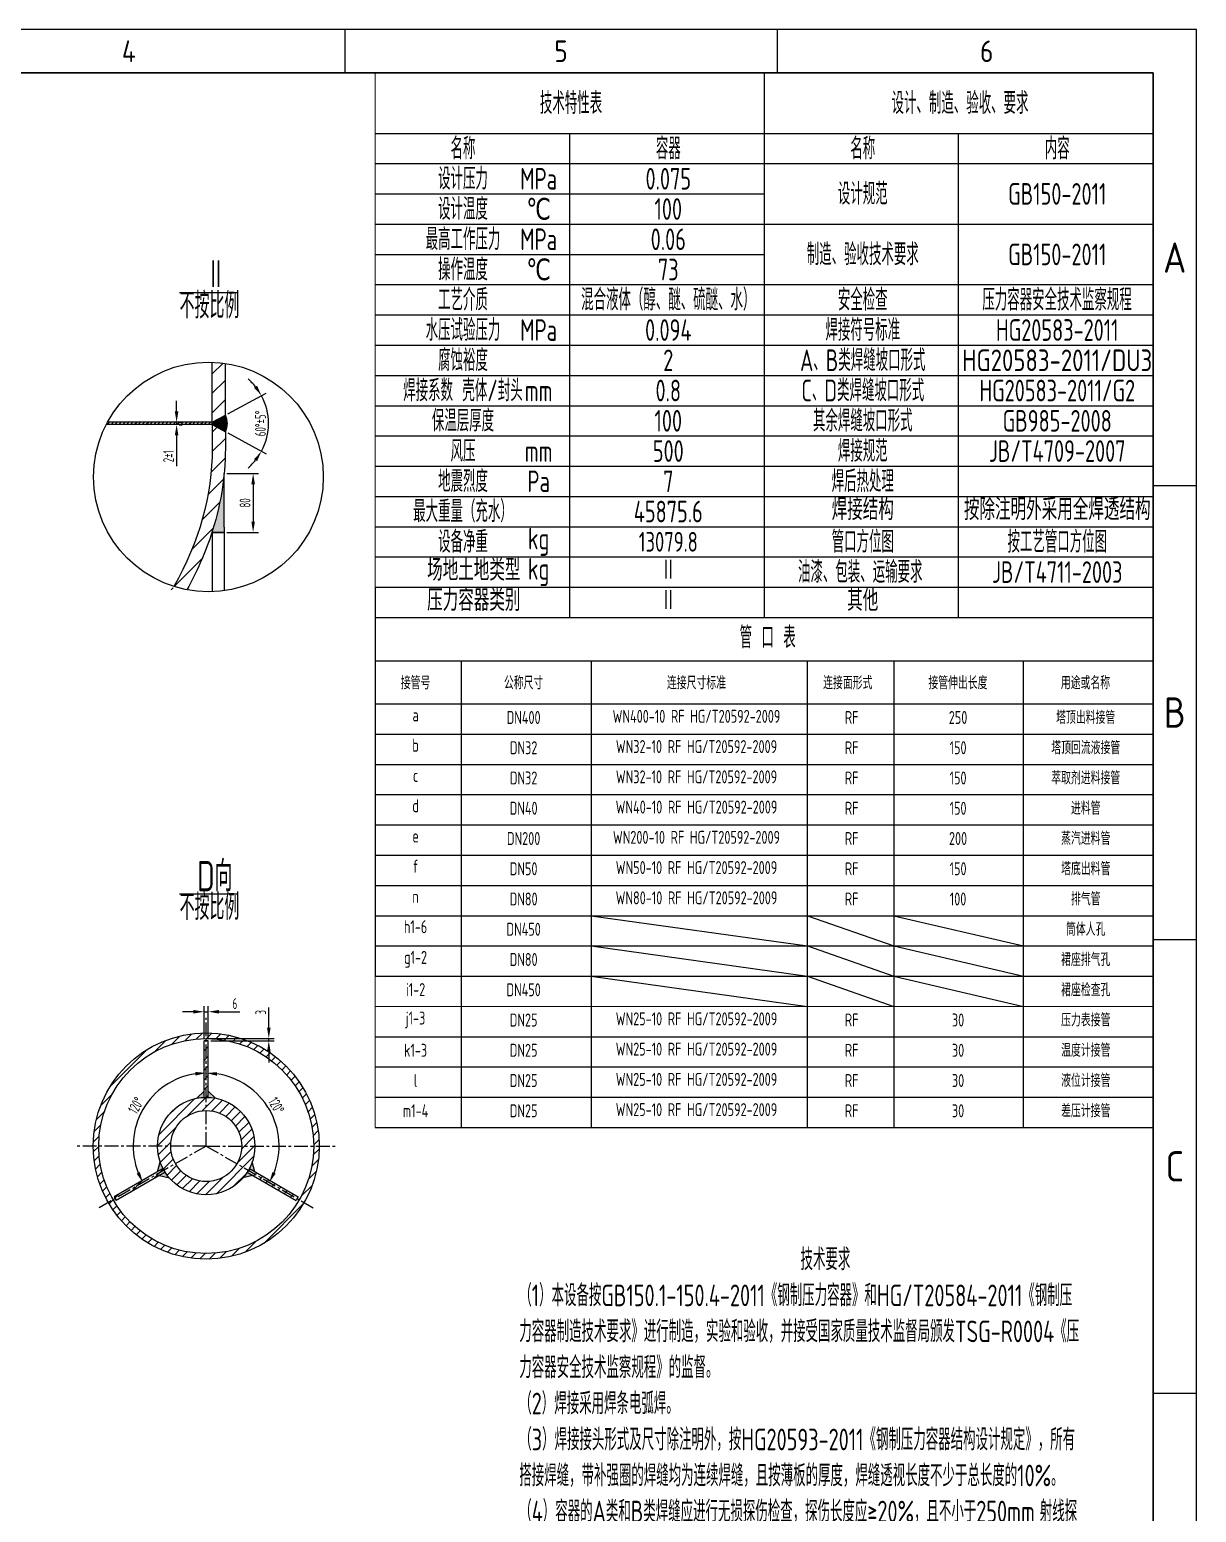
# Model space of a CAD drawing. Header units: millimetres. Extents: x -20118 to 11799, y -1891 to 39516.
# Drawn here: x -19794.2 to -19524.3, y 39173.4 to 39516.5 of the extents above; entities that cross this region are included whole.
import ezdxf

# ---------------------------------------------------------------- set-up
doc = ezdxf.new("R2010")
doc.units = ezdxf.units.MM
doc.linetypes.add('CENTER', pattern=[50.8, 31.75, -6.35, 6.35, -6.35])
for name, color, linetype in [('1', 130, 'Continuous'), ('8', 50, 'Continuous'), ('点划线', 20, 'CENTER')]:
    doc.layers.add(name, color=color, linetype=linetype)
doc.layers.add('内框', color=7, linetype='Continuous', lineweight=80)
doc.styles.add('10', font='gbenor.shx', dxfattribs={"height": 3, "bigfont": 'gbcbig.shx'})
doc.styles.add('6', font='gbenor.shx', dxfattribs={"width": 0.8, "height": 6, "bigfont": 'gbcbig.shx'})
doc.styles.add('7', font='gbenor.shx', dxfattribs={"width": 0.8, "height": 7, "bigfont": 'gbcbig.shx'})
doc.styles.get("Standard").update_dxf_attribs({"font": 'gbenor.shx', "width": 0.7, "bigfont": 'gbcbig.shx'})
doc.styles.add('表中的文字3', font='gbenor.shx', dxfattribs={"width": 0.8, "height": 3, "bigfont": 'gbcbig.shx'})
doc.styles.add('表格中的文字5', font='gbenor.shx', dxfattribs={"width": 0.8, "height": 5, "bigfont": 'gbcbig.shx'})
doc.dimstyles.new('NUBT', dxfattribs={"dimtxt": 2.5, "dimasz": 2.5, "dimexe": 1.25, "dimexo": 0.625, "dimtad": 1, "dimdec": 0, "dimlfac": 30, "dimtxsty": 'Standard', "dimcen": 2.5, "dimadec": 0, "dimazin": 0, "dimtfac": 1, "dimtdec": 0, "dimtmove": 0, "dimatfit": 3, "dimfxl": 1, "dimarcsym": 0})
pattern_1 = [(45, (0, -22.3168), (-1.122532015, 1.122532015), [])]

# ---------------------------------------------------------------- blocks, each defined once
blk = doc.blocks.new('*D113')
at = {"layer": '1', "color": 0, "lineweight": -2, "transparency": 16777216}
for p, q in [((-19760.24, 39428.11), (-19760.24, 39430.61)), ((-19760.24, 39425.61), (-19760.24, 39425.06)), ((-19759.63, 39425.61), (-19758.99, 39425.61)), ((-19759.63, 39425.06), (-19758.99, 39425.06)), ((-19760.24, 39422.56), (-19760.24, 39415.43))]:
    blk.add_line(p, q, dxfattribs=at)
at = {"layer": '1', "color": 0, "transparency": 16777216}
for points in [[(-19760.66, 39428.11), (-19759.83, 39428.11), (-19760.24, 39425.61)], [(-19760.66, 39422.56), (-19759.83, 39422.56), (-19760.24, 39425.06)]]:
    blk.add_solid(points, dxfattribs=at)
at = {"layer": 'Defpoints', "color": 0, "transparency": 16777216}
for p in [(-19760.25, 39425.61), (-19760.25, 39425.06), (-19760.24, 39425.06)]:
    blk.add_point(p, dxfattribs=at)
at = {"layer": '1', "color": 0, "transparency": 16777216, "insert": (-19762.12, 39417.75), "char_height": 2.5, "attachment_point": 5, "rotation": 90}
blk.add_mtext('2±1', dxfattribs=at)
blk = doc.blocks.new('*D114')
at = {"layer": '1', "color": 0, "lineweight": -2, "transparency": 16777216}
for p, q in [((-19748.42, 39427.54), (-19739.49, 39432.35)), ((-19748.42, 39423.14), (-19739.49, 39418.33))]:
    blk.add_line(p, q, dxfattribs=at)
for start, end in [(38.9202, 49.5197), (331.6793, 28.3207), (310.4803, 321.0798)]:
    blk.add_arc((-19752.5, 39425.34), 13.53, start, end, dxfattribs=at)
at = {"layer": '1', "color": 0, "transparency": 16777216}
for points in [[(-19741.63, 39434.07), (-19742.32, 39433.61), (-19740.59, 39431.76)], [(-19742.32, 39417.07), (-19741.63, 39416.61), (-19740.59, 39418.92)]]:
    blk.add_solid(points, dxfattribs=at)
at = {"layer": 'Defpoints', "color": 0, "transparency": 16777216}
for p in [(-19748.97, 39427.24), (-19751.99, 39425.61), (-19751.99, 39425.06), (-19748.97, 39423.43), (-19739.15, 39423.12)]:
    blk.add_point(p, dxfattribs=at)
at = {"layer": '1', "color": 0, "transparency": 16777216, "insert": (-19740.84, 39425.34), "char_height": 2.5, "attachment_point": 5, "rotation": 90}
blk.add_mtext('60°±5°', dxfattribs=at)
blk = doc.blocks.new('*D115')
at = {"layer": '1', "color": 0, "lineweight": -2, "transparency": 16777216}
for p, q in [((-19748.62, 39413.76), (-19741.29, 39413.76)), ((-19742.54, 39411.26), (-19742.54, 39402.65)), ((-19748.62, 39400.15), (-19741.29, 39400.15))]:
    blk.add_line(p, q, dxfattribs=at)
at = {"layer": '1', "color": 0, "transparency": 16777216}
for points in [[(-19742.95, 39411.26), (-19742.12, 39411.26), (-19742.54, 39413.76)], [(-19742.95, 39402.65), (-19742.12, 39402.65), (-19742.54, 39400.15)]]:
    blk.add_solid(points, dxfattribs=at)
at = {"layer": 'Defpoints', "color": 0, "transparency": 16777216}
for p in [(-19749.24, 39413.76), (-19749.24, 39400.15), (-19742.54, 39400.15)]:
    blk.add_point(p, dxfattribs=at)
at = {"layer": '1', "color": 0, "transparency": 16777216, "insert": (-19744.41, 39406.95), "char_height": 2.5, "attachment_point": 5, "rotation": 90}
blk.add_mtext('80', dxfattribs=at)
blk = doc.blocks.new('*D122')
at = {"layer": '1', "color": 0, "lineweight": -2, "transparency": 16777216}
blk.add_arc((-19753.39, 39258.16), 16.91, 98.4789, 201.5211, dxfattribs=at)
at = {"layer": '1', "color": 0, "transparency": 16777216}
for points in [[(-19755.92, 39275.3), (-19755.86, 39274.46), (-19753.39, 39275.06)], [(-19768.75, 39252.13), (-19769.5, 39251.77), (-19768.04, 39249.7)]]:
    blk.add_solid(points, dxfattribs=at)
at = {"layer": 'Defpoints', "color": 0, "transparency": 16777216}
for p in [(-19753.39, 39287.81), (-19764.26, 39271.11), (-19753.39, 39258.16), (-19753.39, 39258.16), (-19778.18, 39243.84)]:
    blk.add_point(p, dxfattribs=at)
at = {"layer": '1', "color": 0, "transparency": 16777216, "insert": (-19769.66, 39267.55), "char_height": 2.5, "attachment_point": 5, "rotation": 60}
blk.add_mtext('120°', dxfattribs=at)
blk = doc.blocks.new('*D123')
at = {"layer": '1', "color": 0, "lineweight": -2, "transparency": 16777216}
blk.add_arc((-19753.39, 39258.16), 16.87, 338.4976, 81.5024, dxfattribs=at)
at = {"layer": '1', "color": 0, "transparency": 16777216}
for points in [[(-19750.93, 39274.43), (-19750.87, 39275.26), (-19753.39, 39275.03)], [(-19737.32, 39251.79), (-19738.07, 39252.15), (-19738.78, 39249.72)]]:
    blk.add_solid(points, dxfattribs=at)
at = {"layer": 'Defpoints', "color": 0, "transparency": 16777216}
for p in [(-19753.39, 39287.81), (-19736.78, 39261.09), (-19753.39, 39258.16), (-19753.39, 39258.16), (-19728.61, 39243.84)]:
    blk.add_point(p, dxfattribs=at)
at = {"layer": '1', "color": 0, "transparency": 16777216, "insert": (-19737.16, 39267.53), "char_height": 2.5, "attachment_point": 5, "rotation": 300}
blk.add_mtext('120°', dxfattribs=at)
blk = doc.blocks.new('*D124')
at = {"layer": '1', "color": 0, "lineweight": -2, "transparency": 16777216}
for p, q in [((-19753.88, 39283.09), (-19753.88, 39290.48)), ((-19752.91, 39283.09), (-19752.91, 39290.48)), ((-19756.38, 39289.23), (-19758.88, 39289.23)), ((-19753.88, 39289.23), (-19752.91, 39289.23)), ((-19750.41, 39289.23), (-19745.6, 39289.23))]:
    blk.add_line(p, q, dxfattribs=at)
at = {"layer": '1', "color": 0, "transparency": 16777216}
for points in [[(-19756.38, 39289.65), (-19756.38, 39288.81), (-19753.88, 39289.23)], [(-19750.41, 39289.65), (-19750.41, 39288.81), (-19752.91, 39289.23)]]:
    blk.add_solid(points, dxfattribs=at)
at = {"layer": 'Defpoints', "color": 0, "transparency": 16777216}
for p in [(-19752.91, 39289.23), (-19753.88, 39282.46), (-19752.91, 39282.46)]:
    blk.add_point(p, dxfattribs=at)
at = {"layer": '1', "color": 0, "transparency": 16777216, "insert": (-19746.76, 39291.11), "char_height": 2.5, "attachment_point": 5}
blk.add_mtext('6', dxfattribs=at)
blk = doc.blocks.new('*D125')
at = {"layer": '1', "color": 0, "lineweight": -2, "transparency": 16777216}
for p, q in [((-19738.91, 39285.53), (-19738.91, 39290.2)), ((-19752.77, 39283.03), (-19737.66, 39283.03)), ((-19752.29, 39282.46), (-19737.66, 39282.46)), ((-19738.91, 39282.46), (-19738.91, 39283.03)), ((-19738.91, 39279.96), (-19738.91, 39277.46))]:
    blk.add_line(p, q, dxfattribs=at)
at = {"layer": '1', "color": 0, "transparency": 16777216}
for points in [[(-19739.33, 39285.53), (-19738.49, 39285.53), (-19738.91, 39283.03)], [(-19739.33, 39279.96), (-19738.49, 39279.96), (-19738.91, 39282.46)]]:
    blk.add_solid(points, dxfattribs=at)
at = {"layer": 'Defpoints', "color": 0, "transparency": 16777216}
for p in [(-19753.39, 39283.03), (-19752.91, 39282.46), (-19738.91, 39283.03)]:
    blk.add_point(p, dxfattribs=at)
at = {"layer": '1', "color": 0, "transparency": 16777216, "insert": (-19740.79, 39289.11), "char_height": 2.5, "attachment_point": 5, "rotation": 90}
blk.add_mtext('3', dxfattribs=at)

msp = doc.modelspace()

# ---------------------------------------------------------------- hatches: boundary and pattern name
h = msp.add_hatch()
h.set_pattern_fill('ANSI31', color=3)
h.set_pattern_definition([(45, (55.805, 105.1323), (-2.24506403, 2.24506403), [])])
h.paths.add_polyline_path([(-19751.9928, 39425.6137), (-19748.968, 39427.2438), (-19748.968, 39439.2389, 0.02860391), (-19751.9928, 39439.513)])
edge = h.paths.add_edge_path()
edge.add_spline(control_points=[(-19757.8498, 39386.8639), (-19755.5753, 39390.965), (-19753.7233, 39395.1409), (-19750.0937, 39406.0149), (-19748.968, 39412.7886), (-19748.968, 39419.5641)], knot_values=[3.14159265, 3.14159265, 3.14159265, 3.14159265, 3.24676786, 3.24676786, 3.41213669, 3.41213669, 3.41213669, 3.41213669], degree=3, periodic=0)
edge.add_line((-19748.968, 39419.5641), (-19748.968, 39423.4336))
edge.add_line((-19748.968, 39423.4336), (-19751.9928, 39425.0637))
edge.add_line((-19751.9928, 39425.0637), (-19751.9928, 39419.5641))
edge.add_ellipse((-19985.7269, 39419.5641), major_axis=(-233.7341, 0), ratio=0.5, start_angle=164.142756, end_angle=180, ccw=False)
edge.add_arc((-19752.8738, 39412.9607), 26.5669, 252.443981, 259.204662)
h = msp.add_hatch(color=1)
h.dxf.hatch_style = 1
h.paths.add_polyline_path([(-19751.9928, 39425.6137), (-19751.9928, 39425.0637), (-19748.968, 39423.4336, 0.25), (-19748.968, 39427.2438)])
h = msp.add_hatch()
h.set_pattern_fill('ANSI31', color=6, scale=0.2)
h.set_pattern_definition([(45, (55.8051, 105.13234), (-0.449012806, 0.449012806), [])])
h.paths.add_polyline_path([(-19751.9928, 39425.6137), (-19776.2341, 39425.6137, 0.0058492), (-19776.5237, 39425.0637), (-19751.9928, 39425.0637)])
h = msp.add_hatch(color=1)
h.dxf.hatch_style = 1
edge = h.paths.add_edge_path()
edge.add_line((-19749.243, 39401.3509), (-19749.243, 39413.7592))
edge.add_spline(control_points=[(-19749.243, 39413.7592), (-19749.669, 39409.2606), (-19750.5889, 39404.7786), (-19751.9928, 39400.3501)], knot_values=[3.18884642, 3.18884642, 3.18884642, 3.18884642, 3.29882624, 3.29882624, 3.29882624, 3.29882624], degree=3, periodic=0)
edge.add_line((-19751.9928, 39400.3501), (-19751.9928, 39400.147))
edge.add_line((-19751.9928, 39400.147), (-19749.243, 39400.147))
edge.add_line((-19749.243, 39400.147), (-19749.243, 39401.3509))
h = msp.add_hatch()
h.set_pattern_fill('ANSI31', color=3, scale=0.5)
h.set_pattern_definition(pattern_1)
h.paths.add_polyline_path([(-19779.5531, 39258.1554, 1), (-19727.2364, 39258.1554, 1)])
h.paths.add_polyline_path([(-19728.5242, 39258.1554, -1), (-19778.2653, 39258.1554, -1)], flags=16)
h.paths.add_polyline_path([(-19752.9118, 39282.4626), (-19752.9118, 39270.8847), (-19751.2436, 39269.2164, -0.35900771), (-19742.1266, 39258.1554, -0.08306775), (-19742.7401, 39254.488), (-19742.1295, 39252.209), (-19732.1027, 39246.4201), (-19732.5856, 39245.5836), (-19742.6124, 39251.3726), (-19744.8913, 39250.7619, -0.45566426), (-19761.8982, 39250.7619), (-19764.1772, 39251.3726), (-19774.2039, 39245.5836), (-19774.6868, 39246.4201), (-19764.6601, 39252.209), (-19764.0494, 39254.488, -0.08306775), (-19764.663, 39258.1554, -0.35900771), (-19755.546, 39269.2164), (-19753.8777, 39270.8847), (-19753.8777, 39282.4626)], flags=0)
h.paths.add_polyline_path([(-19745.1851, 39258.1554, -1), (-19761.6045, 39258.1554, -1)], flags=0)
h = msp.add_hatch()
h.set_pattern_fill('ANSI31', color=3, scale=0.5)
h.set_pattern_definition(pattern_1)
h.paths.add_polyline_path([(-19764.663, 39258.1554, 1), (-19742.1266, 39258.1554, 1)])
h.paths.add_polyline_path([(-19745.1851, 39258.1554, -1), (-19761.6045, 39258.1554, -1)], flags=16)
h.paths.add_polyline_path([(-19752.9118, 39282.4626), (-19753.8777, 39282.4626), (-19753.8777, 39269.4133, -0.02143842), (-19752.9118, 39269.4133)])
h = msp.add_hatch(color=1)
h.dxf.hatch_style = 1
h.paths.add_polyline_path([(-19752.9118, 39270.8847), (-19752.9118, 39269.4133, -0.03732197), (-19751.2436, 39269.2164)])
h.paths.add_polyline_path([(-19753.8777, 39270.8847), (-19755.546, 39269.2164, -0.03732197), (-19753.8777, 39269.4133)])
h.paths.add_polyline_path([(-19742.7401, 39254.488, -0.03732197), (-19743.4037, 39252.9447), (-19742.1295, 39252.209)])
h.paths.add_polyline_path([(-19743.8866, 39252.1083, -0.03732197), (-19744.8913, 39250.7619), (-19742.6124, 39251.3726)])
h.paths.add_polyline_path([(-19763.3858, 39252.9447, -0.03732197), (-19764.0494, 39254.488), (-19764.6601, 39252.209)])
h.paths.add_polyline_path([(-19762.9029, 39252.1083), (-19764.1772, 39251.3726), (-19761.8982, 39250.7619, -0.03732197)])
h = msp.add_hatch()
h.set_pattern_fill('ANSI31', color=3, scale=0.5)
h.set_pattern_definition(pattern_1)
h.paths.add_polyline_path([(-19774.6868, 39246.4201), (-19774.2039, 39245.5836), (-19762.9029, 39252.1083, -0.02143842), (-19763.3858, 39252.9447)])
h = msp.add_hatch()
h.set_pattern_fill('ANSI31', color=3, scale=0.5)
h.set_pattern_definition(pattern_1)
h.paths.add_polyline_path([(-19743.4037, 39252.9447, -0.02143842), (-19743.8866, 39252.1083), (-19732.5856, 39245.5836), (-19732.1027, 39246.4201)])

# ---------------------------------------------------------------- linework, layer by layer
for p, q in [((-19524.2964, 39516.4563), (-20118.2964, 39516.4563)), ((-19524.2964, 38675.4563), (-19524.2964, 39516.4563)), ((-19624.2964, 39506.4563), (-19624.2964, 39380.4563)), ((-19714.2964, 39492.4563), (-19534.2964, 39492.4563)), ((-19669.2964, 39380.4563), (-19669.2964, 39492.4563)), ((-19579.2964, 39380.4563), (-19579.2964, 39492.4563)), ((-19714.2964, 39485.4563), (-19534.2964, 39485.4563)), ((-19714.2964, 39478.4563), (-19624.2964, 39478.4563)), ((-19714.2964, 39471.4563), (-19534.2964, 39471.4563)), ((-19714.2964, 39464.4563), (-19624.2964, 39464.4563)), ((-19759.5613, 39455.6389), (-19746.0115, 39455.6389)), ((-19714.2964, 39457.4563), (-19534.2964, 39457.4563)), ((-19714.2964, 39450.4563), (-19534.2964, 39450.4563)), ((-19714.2964, 39443.4563), (-19534.2964, 39443.4563)), ((-19751.9928, 39425.0637), (-19751.9928, 39439.513)), ((-19748.968, 39427.2438), (-19748.968, 39439.2389)), ((-19714.2964, 39436.4563), (-19534.2964, 39436.4563)), ((-19751.9928, 39425.6137), (-19748.968, 39427.2438)), ((-19714.2964, 39429.4563), (-19534.2964, 39429.4563)), ((-19751.9928, 39425.0637), (-19776.5237, 39425.0637)), ((-19751.9928, 39425.6137), (-19776.2341, 39425.6137)), ((-19751.9928, 39425.0637), (-19751.9928, 39419.5641)), ((-19751.9928, 39425.0637), (-19748.968, 39423.4336)), ((-19748.968, 39423.4336), (-19748.968, 39419.5641)), ((-19714.2964, 39422.4563), (-19534.2964, 39422.4563)), ((-19749.243, 39401.3509), (-19749.243, 39413.7592)), ((-19714.2964, 39415.4563), (-19534.2964, 39415.4563)), ((-19714.2964, 39408.4563), (-19534.2964, 39408.4563)), ((-19751.9928, 39400.3501), (-19751.9928, 39386.4084)), ((-19749.243, 39400.147), (-19751.9928, 39400.147)), ((-19751.9928, 39400.147), (-19749.243, 39400.147)), ((-19749.243, 39401.3509), (-19749.243, 39386.643)), ((-19714.2964, 39401.4563), (-19534.2964, 39401.4563)), ((-19714.2964, 39394.4563), (-19534.2964, 39394.4563)), ((-19714.2964, 39387.4563), (-19534.2964, 39387.4563)), ((-19714.2964, 39387.4563), (-19669.2964, 39387.4563)), ((-19714.2964, 39387.4563), (-19684.2964, 39387.4563)), ((-19714.2964, 39387.4563), (-19714.2964, 39380.4563)), ((-19624.2964, 39387.4563), (-19579.2964, 39387.4563)), ((-19714.2964, 39380.4563), (-19534.2964, 39380.4563)), ((-19714.2964, 39380.4563), (-19534.2964, 39380.4563)), ((-19714.2964, 39380.4563), (-19669.2964, 39380.4563)), ((-19714.2964, 39380.4563), (-19684.2964, 39380.4563)), ((-19714.2964, 39380.4563), (-19714.2964, 39297.4563)), ((-19534.2964, 39380.4563), (-19534.2964, 39296.4563)), ((-19714.2964, 39370.4563), (-19534.2964, 39370.4563)), ((-19694.2964, 39262.4563), (-19694.2964, 39370.4563)), ((-19664.2964, 39370.4563), (-19664.2964, 39262.4563)), ((-19614.2964, 39262.4563), (-19614.2964, 39370.4563)), ((-19594.2964, 39370.4563), (-19594.2964, 39262.4563)), ((-19564.2964, 39262.4563), (-19564.2964, 39370.4563)), ((-19714.2964, 39360.4563), (-19534.2964, 39360.4563)), ((-19714.2964, 39353.4563), (-19534.2964, 39353.4563)), ((-19714.2964, 39346.4563), (-19534.2964, 39346.4563)), ((-19714.2964, 39339.4563), (-19534.2964, 39339.4563)), ((-19714.2964, 39332.4563), (-19534.2964, 39332.4563)), ((-19714.2964, 39325.4563), (-19534.2964, 39325.4563)), ((-19714.2964, 39318.4563), (-19534.2964, 39318.4563)), ((-19759.5613, 39316.4789), (-19746.0115, 39316.4789)), ((-19714.2964, 39311.4563), (-19534.2964, 39311.4563)), ((-19664.2964, 39311.4563), (-19614.2964, 39304.4563)), ((-19614.2964, 39311.4563), (-19594.2964, 39304.4563)), ((-19594.2964, 39311.4563), (-19564.2964, 39304.4563)), ((-19714.2964, 39304.4563), (-19534.2964, 39304.4563)), ((-19664.2964, 39304.4563), (-19614.2964, 39297.4563)), ((-19614.2964, 39304.4563), (-19594.2964, 39297.4563)), ((-19594.2964, 39304.4563), (-19564.2964, 39297.4563)), ((-19714.2964, 39297.4563), (-19534.2964, 39297.4563)), ((-19664.2964, 39297.4563), (-19614.2964, 39290.4563)), ((-19614.2964, 39297.4563), (-19594.2964, 39290.4563)), ((-19594.2964, 39297.4563), (-19564.2964, 39290.4563)), ((-19714.2964, 39283.4563), (-19534.2964, 39283.4563)), ((-19753.8777, 39269.4133), (-19753.8777, 39282.4626)), ((-19752.9118, 39282.4626), (-19753.8777, 39282.4626)), ((-19752.9118, 39269.4133), (-19752.9118, 39282.4626)), ((-19714.2964, 39276.4563), (-19534.2964, 39276.4563)), ((-19753.8777, 39270.8847), (-19755.546, 39269.2164)), ((-19752.9118, 39270.8847), (-19751.2436, 39269.2164)), ((-19714.2964, 39269.4563), (-19534.2964, 39269.4563)), ((-19714.2964, 39262.4563), (-19534.2964, 39262.4563)), ((-19763.3858, 39252.9447), (-19774.6868, 39246.4201)), ((-19764.6601, 39252.209), (-19764.0494, 39254.488)), ((-19743.4037, 39252.9447), (-19732.1027, 39246.4201)), ((-19742.1295, 39252.209), (-19742.7401, 39254.488)), ((-19762.9029, 39252.1083), (-19774.2039, 39245.5836)), ((-19764.1772, 39251.3726), (-19761.8982, 39250.7619)), ((-19742.6124, 39251.3726), (-19744.8913, 39250.7619)), ((-19743.8866, 39252.1083), (-19732.5856, 39245.5836)), ((-19774.6868, 39246.4201), (-19774.2039, 39245.5836)), ((-19732.1027, 39246.4201), (-19732.5856, 39245.5836))]:
    msp.add_line(p, q)
at = {"lineweight": -3}
for p, q in [((-19721.2964, 39516.4563), (-19721.2964, 39506.4563)), ((-19721.2964, 39516.4563), (-19721.2964, 39506.4563)), ((-19621.2964, 39516.4563), (-19621.2964, 39506.4563)), ((-19621.2964, 39516.4563), (-19621.2964, 39506.4563)), ((-19534.2964, 39410.9563), (-19524.2964, 39410.9563)), ((-19534.2964, 39305.9563), (-19524.2964, 39305.9563)), ((-19534.2964, 39200.9563), (-19524.2964, 39200.9563))]:
    msp.add_line(p, q, dxfattribs=at)
at = {"lineweight": 0}
for q in [(-19714.2964, 39387.4563), (-19714.2964, 39499.4563)]:
    msp.add_line((-19714.2964, 39506.4563), q, dxfattribs=at)
at = {"lineweight": 0, "ltscale": 30}
for p, q in [((-19714.2964, 39297.4563), (-19714.2964, 39262.4563)), ((-19714.2964, 39290.4563), (-19534.2964, 39290.4563))]:
    msp.add_line(p, q, dxfattribs=at)
for radius in [26.1583, 24.8705, 11.2682, 8.2097]:
    msp.add_circle((-19753.3948, 39258.1554), radius)
msp.add_arc((-19752.54, 39425.3387), 4.0483, 331.927513, 28.072487)
at = {"extrusion": (0, 0, -1)}
msp.add_ellipse((-19985.7269, 39419.5641), major_axis=(-233.7341, 0), ratio=0.5, start_param=3.14159265, end_param=3.41835377, dxfattribs=at)
msp.add_open_spline([(-19748.968, 39419.5641), (-19748.968, 39412.7886), (-19750.0937, 39406.0149), (-19753.7233, 39395.1409), (-19755.5753, 39390.965), (-19757.8498, 39386.8639)], degree=3, knots=[3.141592654, 3.141592654, 3.141592654, 3.141592654, 3.306961476, 3.306961476, 3.412136687, 3.412136687, 3.412136687, 3.412136687])
at = {"layer": '8'}
msp.add_circle((-19752.8738, 39412.9607), 26.5669, dxfattribs=at)
at = {"layer": '内框', "lineweight": 30}
for p in [(-20093.2964, 39506.4563), (-19534.2964, 38685.4563)]:
    msp.add_line(p, (-19534.2964, 39506.4563), dxfattribs=at)
at = {"layer": '点划线', "ltscale": 0.1}
for q in [(-19753.3948, 39287.8141), (-19783.575, 39258.1554), (-19778.183, 39243.844), (-19728.6066, 39243.844), (-19723.2145, 39258.1554)]:
    msp.add_line((-19753.3948, 39258.1554), q, dxfattribs=at)

# ---------------------------------------------------------------- texts
for s, insert, char_height, width, attachment_point, style in [('4', (-19771.2964, 39511.4563), 5, 10, 5, '10'), ('5', (-19671.2964, 39511.4563), 5, 10, 5, '10'), ('6', (-19572.7964, 39511.4563), 5, 10, 5, '10'), ('技术特性表', (-19668.9795, 39499.4563), 5, 90, 5, '表格中的文字5'), ('设计、制造、验收、要求', (-19578.9795, 39499.4563), 5, 90, 5, '表格中的文字5'), ('名称', (-19693.9795, 39488.9563), 5, 30, 5, '表格中的文字5'), ('容器', (-19646.4795, 39488.9563), 5, 45, 5, '表格中的文字5'), ('名称', (-19601.4795, 39488.9563), 5, 45, 5, '表格中的文字5'), ('内容', (-19556.4795, 39488.9563), 5, 45, 5, '表格中的文字5'), ('设计压力', (-19693.9795, 39481.9563), 5, 40, 5, '表格中的文字5'), ('MPa', (-19676.4795, 39481.9563), 5, 40, 5, '表格中的文字5'), ('0.075', (-19646.4795, 39481.9563), 5, 40, 5, '表格中的文字5'), ('设计规范', (-19601.4795, 39478.4563), 5, 40, 5, '表格中的文字5'), ('GB150-2011', (-19556.4795, 39478.4563), 5, 40, 5, '表格中的文字5'), ('设计温度', (-19693.9795, 39474.9563), 5, 40, 5, '表格中的文字5'), ('℃', (-19676.4795, 39474.9563), 5, 40, 5, '表格中的文字5'), ('100', (-19646.4795, 39474.9563), 5, 40, 5, '表格中的文字5'), ('最高工作压力', (-19693.9795, 39467.9563), 5, 40, 5, '表格中的文字5'), ('MPa', (-19676.4795, 39467.9563), 5, 40, 5, '表格中的文字5'), ('0.06', (-19646.4795, 39467.9563), 5, 40, 5, '表格中的文字5'), ('制造、验收技术要求', (-19601.4795, 39464.4563), 5, 40, 5, '表格中的文字5'), ('GB150-2011', (-19556.4795, 39464.4563), 5, 40, 5, '表格中的文字5'), ('A', (-19529.2964, 39463.7063), 7, 10, 5, '10'), ('Ⅱ', (-19753.183, 39463.2705), 7, 2.326231, 1, '7'), ('操作温度', (-19693.9795, 39460.9563), 5, 40, 5, '表格中的文字5'), ('℃', (-19676.4795, 39460.9563), 5, 40, 5, '表格中的文字5'), ('73', (-19646.4795, 39460.9563), 5, 40, 5, '表格中的文字5'), ('不按比例', (-19759.5473, 39455.6389), 6, 35.946004, 1, '6'), ('工艺介质', (-19693.9795, 39453.9563), 5, 40, 5, '表格中的文字5'), ('混合液体（醇、醚、硫醚、水）', (-19646.4795, 39453.9563), 5, 40, 5, '表格中的文字5'), ('安全检查', (-19601.4795, 39453.9563), 5, 40, 5, '表格中的文字5'), ('{\\W0.8;压力容器安全技术监察规程}', (-19556.5312, 39453.9563), 5, 52.384095, 5, '表格中的文字5'), ('水压试验压力', (-19693.9795, 39446.9563), 5, 40, 5, '表格中的文字5'), ('MPa', (-19676.4795, 39446.9563), 5, 40, 5, '表格中的文字5'), ('0.094', (-19646.4795, 39446.9563), 5, 40, 5, '表格中的文字5'), ('焊接符号标准', (-19601.4795, 39446.9563), 5, 40, 5, '表格中的文字5'), ('HG20583-2011', (-19556.4795, 39446.9563), 5, 40, 5, '表格中的文字5'), ('腐蚀裕度', (-19693.9795, 39439.9563), 5, 40, 5, '表格中的文字5'), ('2', (-19646.4795, 39439.9563), 5, 40, 5, '表格中的文字5'), ('A、B类焊缝坡口形式', (-19601.4795, 39439.9563), 5, 40, 5, '表格中的文字5'), ('{\\W0.9;HG20583-2011/DU3}', (-19556.4795, 39439.9563), 5, 40, 5, '表格中的文字5'), ('{\\W0.8;焊接系数 壳体/封头}', (-19693.9795, 39432.9563), 5, 40.362896, 5, '表格中的文字5'), ('0.8', (-19646.4795, 39432.9563), 5, 40, 5, '表格中的文字5'), ('C、D类焊缝坡口形式', (-19601.4795, 39432.9563), 5, 40, 5, '表格中的文字5'), ('HG20583-2011/G2', (-19556.4795, 39432.9563), 5, 40, 5, '表格中的文字5'), ('mm', (-19676.4795, 39432.9563), 5, 40, 5, '表格中的文字5'), ('保温层厚度', (-19693.9795, 39425.9563), 5, 40, 5, '表格中的文字5'), ('100', (-19646.4795, 39425.9563), 5, 40, 5, '表格中的文字5'), ('其余焊缝坡口形式', (-19601.4795, 39425.9563), 5, 40, 5, '表格中的文字5'), ('GB985-2008', (-19556.4795, 39425.9563), 5, 40, 5, '表格中的文字5'), ('风压', (-19693.9795, 39418.9563), 5, 40, 5, '表格中的文字5'), ('500', (-19646.4795, 39418.9563), 5, 40, 5, '表格中的文字5'), ('焊接规范', (-19601.4795, 39418.9563), 5, 40, 5, '表格中的文字5'), ('JB/T4709-2007', (-19556.4795, 39418.9563), 5, 40, 5, '表格中的文字5'), ('mm', (-19676.4795, 39418.9563), 5, 40, 5, '表格中的文字5'), ('地震烈度', (-19693.9795, 39411.9563), 5, 40, 5, '表格中的文字5'), ('Pa', (-19676.4795, 39411.9563), 5, 40, 5, '表格中的文字5'), ('7', (-19646.4795, 39411.9563), 5, 40, 5, '表格中的文字5'), ('焊后热处理', (-19601.4795, 39411.9563), 5, 40, 5, '表格中的文字5'), ('最大重量（充水）', (-19693.9795, 39404.9563), 5, 40, 5, '表格中的文字5'), ('45875.6', (-19646.4795, 39404.9563), 5, 40, 5, '表格中的文字5'), ('{\\W1;焊接结构}', (-19601.4795, 39405.4563), 5, 45, 5, '表格中的文字5'), ('{\\W1;按除注明外采用全焊透结构}', (-19556.4795, 39405.4563), 5, 45, 5, '表格中的文字5'), ('设备净重', (-19693.9795, 39397.9563), 5, 40, 5, '表格中的文字5'), ('kg', (-19676.4795, 39397.9563), 5, 40, 5, '表格中的文字5'), ('{\\H0.91667x;13079.8}', (-19646.4795, 39397.9563), 5, 40, 5, '表格中的文字5'), ('管口方位图', (-19601.4795, 39397.9563), 5, 40, 5, '表格中的文字5'), ('按工艺管口方位图', (-19556.4795, 39397.9563), 5, 40, 5, '表格中的文字5'), ('{\\W1;场地土地类型}', (-19691.4795, 39391.4563), 5, 45, 5, '表格中的文字5'), ('kg', (-19676.4795, 39390.9563), 5, 40, 5, '表格中的文字5'), ('{\\W1;Ⅱ}', (-19646.4795, 39391.4563), 5, 45, 5, '表格中的文字5'), ('油漆、包装、运输要求', (-19602.0611, 39390.9563), 5, 43.0888, 5, '表格中的文字5'), ('JB/T4711-2003', (-19556.4795, 39390.9563), 5, 40, 5, '表格中的文字5'), ('{\\W1;压力容器类别}', (-19691.4795, 39384.4563), 5, 45, 5, '表格中的文字5'), ('{\\W1;Ⅱ}', (-19646.4795, 39384.4563), 5, 45, 5, '表格中的文字5'), ('{\\W1;其他}', (-19601.4795, 39384.4563), 5, 45, 5, '表格中的文字5'), ('管 口 表', (-19623.484, 39375.8322), 5, 40, 5, '表格中的文字5'), ('接管号', (-19704.9521, 39365.3266), 3, 40, 5, '表中的文字3'), ('公称尺寸', (-19679.9521, 39365.3266), 3, 40, 5, '表中的文字3'), ('连接尺寸标准', (-19639.9521, 39365.3266), 3, 40, 5, '表中的文字3'), ('连接面形式', (-19604.9521, 39365.3266), 3, 40, 5, '表中的文字3'), ('接管伸出长度', (-19579.4571, 39365.3266), 3, 40, 5, '表中的文字3'), ('用途或名称', (-19549.9521, 39365.3266), 3, 40, 5, '表中的文字3'), ('DN400', (-19679.9521, 39357.3125), 3, 40, 5, '表中的文字3'), ('WN400-10 RF HG/T20592-2009', (-19639.9521, 39357.5819), 3, 97.892182, 5, '表中的文字3'), ('RF', (-19604.042, 39357.3125), 3, 40, 5, '表中的文字3'), ('250', (-19579.4296, 39357.3125), 3, 40, 5, '表中的文字3'), ('塔顶出料接管', (-19549.8856, 39357.3125), 3, 40, 5, '表中的文字3'), ('B', (-19529.2964, 39358.4563), 7, 10, 5, '10'), ('\\A1;a', (-19704.9521, 39357.8928), 3, 40, 5, '表中的文字3'), ('\\A1;b', (-19704.9521, 39350.8928), 3, 40, 5, '表中的文字3'), ('DN32', (-19679.9521, 39350.3125), 3, 40, 5, '表中的文字3'), ('WN32-10 RF HG/T20592-2009', (-19639.9521, 39350.5819), 3, 97.892182, 5, '表中的文字3'), ('RF', (-19604.042, 39350.3125), 3, 40, 5, '表中的文字3'), ('150', (-19579.4296, 39350.3125), 3, 40, 5, '表中的文字3'), ('塔顶回流液接管', (-19549.8856, 39350.3125), 3, 40, 5, '表中的文字3'), ('WN32-10 RF HG/T20592-2009', (-19639.9521, 39343.5819), 3, 97.892182, 5, '表中的文字3'), ('萃取剂进料接管', (-19549.8856, 39343.3125), 3, 40, 5, '表中的文字3'), ('\\A1;c', (-19704.9521, 39343.8928), 3, 40, 5, '表中的文字3'), ('DN32', (-19679.9521, 39343.3125), 3, 40, 5, '表中的文字3'), ('RF', (-19604.042, 39343.3125), 3, 40, 5, '表中的文字3'), ('150', (-19579.4296, 39343.3125), 3, 40, 5, '表中的文字3'), ('\\A1;d', (-19704.9521, 39336.8928), 3, 40, 5, '表中的文字3'), ('WN40-10 RF HG/T20592-2009', (-19639.9521, 39336.5819), 3, 97.892182, 5, '表中的文字3'), ('进料管', (-19549.8856, 39336.3125), 3, 40, 5, '表中的文字3'), ('DN40', (-19679.9521, 39336.3125), 3, 40, 5, '表中的文字3'), ('RF', (-19604.042, 39336.3125), 3, 40, 5, '表中的文字3'), ('150', (-19579.4296, 39336.3125), 3, 40, 5, '表中的文字3'), ('蒸汽进料管', (-19549.8856, 39329.3125), 3, 40, 5, '表中的文字3'), ('\\A1;e', (-19704.9521, 39329.8928), 3, 40, 5, '表中的文字3'), ('DN200', (-19679.9521, 39329.3125), 3, 40, 5, '表中的文字3'), ('WN200-10 RF HG/T20592-2009', (-19639.9521, 39329.5819), 3, 97.892182, 5, '表中的文字3'), ('RF', (-19604.042, 39329.3125), 3, 40, 5, '表中的文字3'), ('200', (-19579.4296, 39329.3125), 3, 40, 5, '表中的文字3'), ('D向', (-19755.5262, 39324.1105), 7, 12.887916, 1, '7'), ('\\A1;f', (-19704.9521, 39322.8928), 3, 40, 5, '表中的文字3'), ('DN50', (-19679.9521, 39322.3125), 3, 40, 5, '表中的文字3'), ('WN50-10 RF HG/T20592-2009', (-19639.9521, 39322.5819), 3, 97.892182, 5, '表中的文字3'), ('RF', (-19604.042, 39322.3125), 3, 40, 5, '表中的文字3'), ('150', (-19579.4296, 39322.3125), 3, 40, 5, '表中的文字3'), ('塔底出料管', (-19549.8856, 39322.3125), 3, 40, 5, '表中的文字3'), ('不按比例', (-19759.5473, 39316.4789), 6, 35.946004, 1, '6'), ('\\A1;n', (-19704.9521, 39315.8928), 3, 40, 5, '表中的文字3'), ('DN80', (-19679.9521, 39315.3125), 3, 40, 5, '表中的文字3'), ('WN80-10 RF HG/T20592-2009', (-19639.9521, 39315.5819), 3, 97.892182, 5, '表中的文字3'), ('RF', (-19604.042, 39315.3125), 3, 40, 5, '表中的文字3'), ('100', (-19579.4296, 39315.3125), 3, 40, 5, '表中的文字3'), ('排气管', (-19549.8856, 39315.3125), 3, 40, 5, '表中的文字3'), ('\\A1;h1-6', (-19704.9521, 39308.8928), 3, 40, 5, '表中的文字3'), ('DN450', (-19679.9521, 39308.3125), 3, 40, 5, '表中的文字3'), ('筒体人孔', (-19549.8856, 39308.3125), 3, 40, 5, '表中的文字3'), ('\\A1;g1-2', (-19704.9521, 39301.359), 3, 40, 5, '表中的文字3'), ('DN80', (-19679.9521, 39301.3125), 3, 40, 5, '表中的文字3'), ('裙座排气孔', (-19549.8856, 39301.3125), 3, 40, 5, '表中的文字3'), ('\\A1;i1-2', (-19704.9521, 39294.359), 3, 40, 5, '表中的文字3'), ('DN450', (-19679.9521, 39294.3125), 3, 40, 5, '表中的文字3'), ('裙座检查孔', (-19549.8856, 39294.3125), 3, 40, 5, '表中的文字3'), ('\\A1;j1-3', (-19704.9521, 39287.3129), 3, 40, 5, '表中的文字3'), ('DN25', (-19679.9521, 39287.3125), 3, 40, 5, '表中的文字3'), ('WN25-10 RF HG/T20592-2009', (-19639.9521, 39287.5819), 3, 97.892182, 5, '表中的文字3'), ('RF', (-19604.042, 39287.3125), 3, 40, 5, '表中的文字3'), ('30', (-19579.4296, 39287.3125), 3, 40, 5, '表中的文字3'), ('压力表接管', (-19549.8856, 39287.3125), 3, 40, 5, '表中的文字3'), ('\\A1;k1-3', (-19704.9521, 39280.3129), 3, 40, 5, '表中的文字3'), ('DN25', (-19679.9521, 39280.3125), 3, 40, 5, '表中的文字3'), ('WN25-10 RF HG/T20592-2009', (-19639.9521, 39280.5819), 3, 97.892182, 5, '表中的文字3'), ('RF', (-19604.042, 39280.3125), 3, 40, 5, '表中的文字3'), ('30', (-19579.4296, 39280.3125), 3, 40, 5, '表中的文字3'), ('温度计接管', (-19549.8856, 39280.3125), 3, 40, 5, '表中的文字3'), ('\\A1;l', (-19704.9521, 39273.3129), 3, 40, 5, '表中的文字3'), ('DN25', (-19679.9521, 39273.3125), 3, 40, 5, '表中的文字3'), ('WN25-10 RF HG/T20592-2009', (-19639.9521, 39273.5819), 3, 97.892182, 5, '表中的文字3'), ('RF', (-19604.042, 39273.3125), 3, 40, 5, '表中的文字3'), ('30', (-19579.4296, 39273.3125), 3, 40, 5, '表中的文字3'), ('液位计接管', (-19549.8856, 39273.3125), 3, 40, 5, '表中的文字3'), ('\\A1;m1-4', (-19704.9521, 39266.3129), 3, 40, 5, '表中的文字3'), ('DN25', (-19679.9521, 39266.3125), 3, 40, 5, '表中的文字3'), ('WN25-10 RF HG/T20592-2009', (-19639.9521, 39266.5819), 3, 97.892182, 5, '表中的文字3'), ('RF', (-19604.042, 39266.3125), 3, 40, 5, '表中的文字3'), ('30', (-19579.4296, 39266.3125), 3, 40, 5, '表中的文字3'), ('差压计接管', (-19549.8856, 39266.3125), 3, 40, 5, '表中的文字3'), ('C', (-19529.2964, 39253.4563), 7, 10, 5, '10'), ('                              技术要求\\P（1）本设备按GB150.1-150.4-2011《钢制压力容器》和HG/T20584-2011《钢制压力容器制造技术要求》进行制造，实验和验收，并接受国家质量技术监督局颁发TSG-R0004《压力容器安全技术监察规程》的监督。\\P（2）焊接采用焊条电弧焊。\\P（3）焊接接头形式及尺寸除注明外，按HG20593-2011《钢制压力容器结构设计规定》，所有搭接焊缝，带补强圈的焊缝均为连续焊缝，且按薄板的厚度，焊缝透视长度不少于总长度的10%。\\P（4）容器的A类和B类焊缝应进行无损探伤检查，探伤长度应≥20%，且不小于250mm,射线探伤或超声波探伤应符合JB/T4730-2005《承压设备无损检测标准》规定中II级为合格。\\P(5)塔盘的制造、安装按JB/T1205-2001《塔盘技术条件》进行；\\P(6)钢板符合<GB/T3274-2007/GB713-2008>规定，钢管符合<GB/T8163-2008/GB9948-2006>规定。\\P（7）塔体直接允许误差为23mm，塔体安装垂直高度允许误差为20mm.\\P（8）裙座（或支座）螺栓孔中心圆直径允许误差以及相邻两孔弦长允许误差为2mm。\\P（9）塔盘的制造安装按照JB1205-2001《塔盘技术条件》进行：保温材料采用复合硅酸盐板，厚度为100mm，外保护层为0.8mm不锈钢薄板。\\P（10）设备制造完毕后彻底除锈后，涂红丹防锈漆两遍。', (-19680.9497, 39165.176), 5, 129.712007, 4, '表格中的文字5')]:
    msp.add_mtext(s, dxfattribs=dict(insert=insert, char_height=char_height, width=width, attachment_point=attachment_point, style=style))

# ---------------------------------------------------------------- dimensions: what is measured, and where the dimension line sits
at = {"layer": '1'}
dim = msp.add_angular_dim_2l(base=(-19739.1532, 39423.119), line1=((-19751.9928, 39425.0637), (-19748.968, 39423.4336)), line2=((-19751.9928, 39425.6137), (-19748.968, 39427.2438)), text='60°±5°', dimstyle='NUBT', dxfattribs=at)
dim.commit()
dim.dimension.update_dxf_attribs({"geometry": '*D114', "text_midpoint": (-19740.8449, 39425.3387)})
for base, p1, p2, text, picture, middle in [((-19760.2438, 39425.0637), (-19760.2506, 39425.6137), (-19760.2506, 39425.0637), '2±1', '*D113', (-19762.1188, 39417.7456)), ((-19742.5377, 39400.147), (-19749.243, 39413.7592), (-19749.243, 39400.147), '80', '*D115', (-19744.4127, 39406.9531)), ((-19738.9108, 39283.026), (-19752.9118, 39282.4626), (-19753.3948, 39283.026), '3', '*D125', (-19740.7858, 39289.1108))]:
    dim = msp.add_linear_dim(base=base, p1=p1, p2=p2, angle=90, text=text, dimstyle='NUBT', dxfattribs=at)
    dim.commit()
    dim.dimension.update_dxf_attribs({"geometry": picture, "text_midpoint": middle})
dim = msp.add_linear_dim(base=(-19752.9118, 39289.2311), p1=(-19753.8777, 39282.4626), p2=(-19752.9118, 39282.4626), text='6', dimstyle='NUBT', dxfattribs=at)
dim.commit()
dim.dimension.update_dxf_attribs({"geometry": '*D124', "text_midpoint": (-19746.7562, 39291.1061)})
for base, line1, line2, picture, middle in [((-19764.2637, 39271.1085), ((-19753.3948, 39258.1554), (-19778.183, 39243.844)), ((-19753.3948, 39258.1554), (-19753.3948, 39287.8141)), '*D122', (-19769.6622, 39267.5475)), ((-19736.7793, 39261.0852), ((-19753.3948, 39258.1554), (-19753.3948, 39287.8141)), ((-19753.3948, 39258.1554), (-19728.6066, 39243.844)), '*D123', (-19737.1595, 39267.5288))]:
    dim = msp.add_angular_dim_2l(base=base, line1=line1, line2=line2, dimstyle='NUBT', dxfattribs=at)
    dim.commit()
    dim.dimension.update_dxf_attribs({"geometry": picture, "text_midpoint": middle})

doc.saveas('drawing.dxf')
